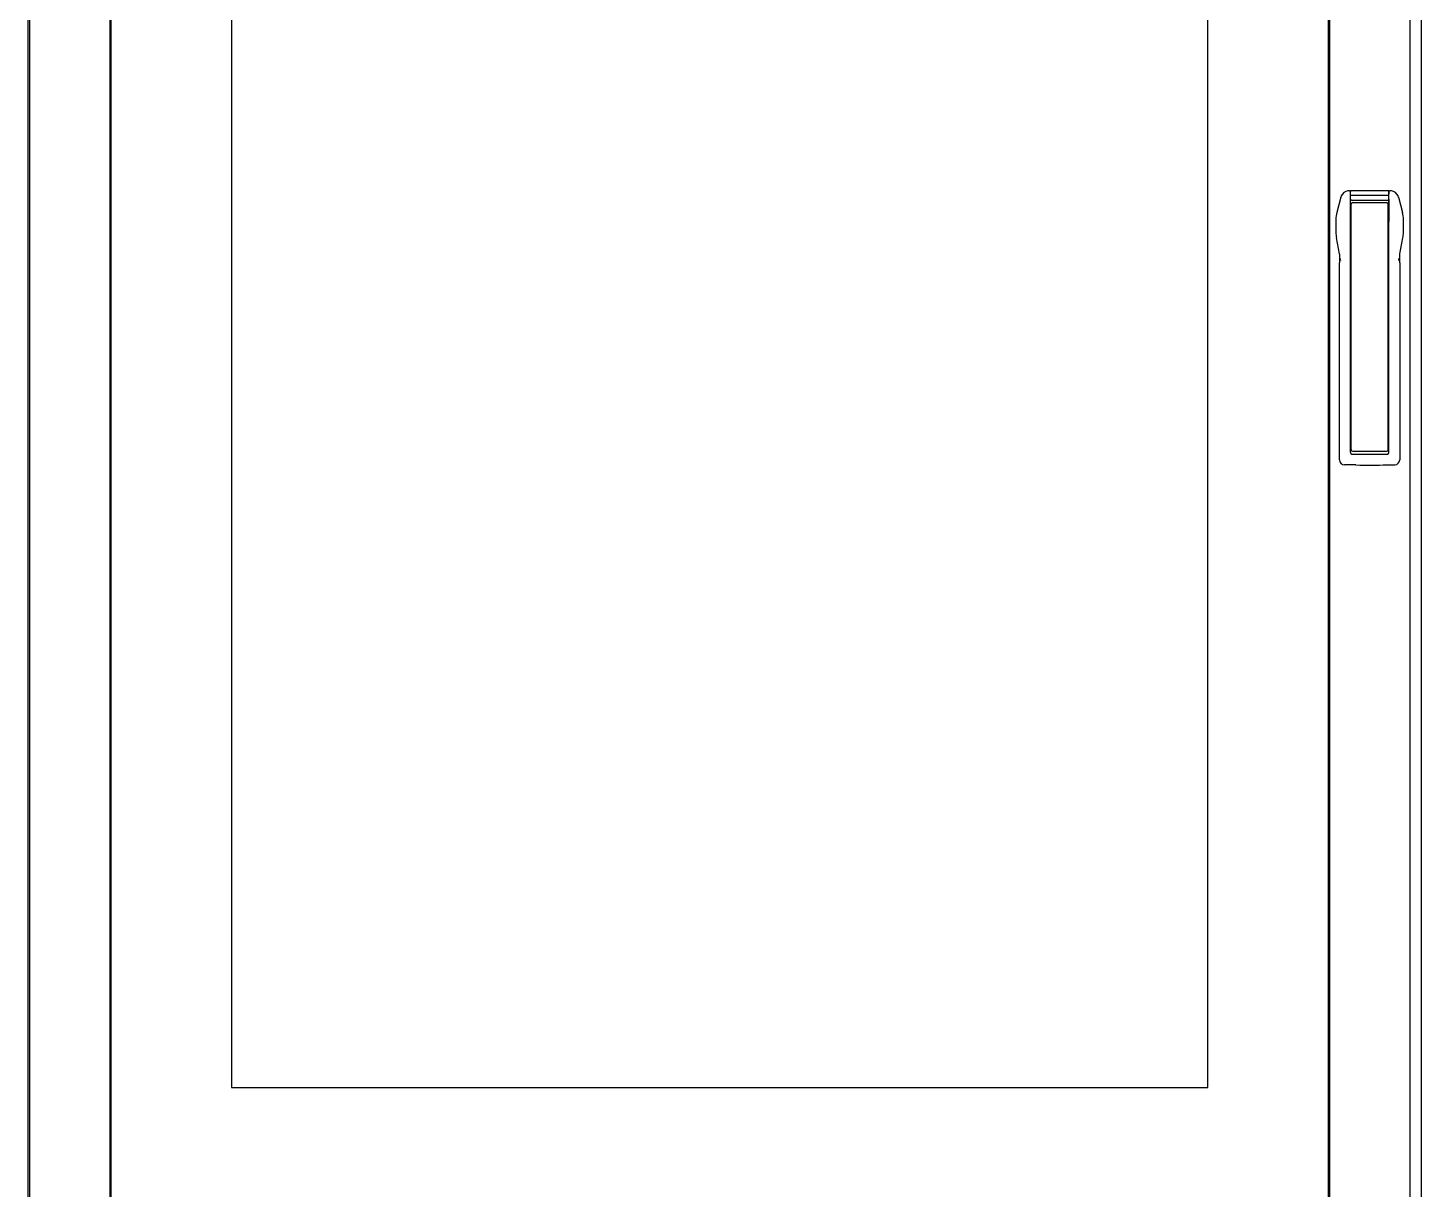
# Model space of a CAD drawing. Header units: millimetres. Extents: x 2482 to 7241, y 2335 to 6851.
# Drawn here: x 4977 to 5843, y 4084 to 4806 of the extents above; entities that cross this region are included whole.
import ezdxf

# ---------------------------------------------------------------- set-up
doc = ezdxf.new("R2010")
doc.units = ezdxf.units.MM
doc.header["$LTSCALE"] = 669.9
doc.layers.get('0').update_dxf_attribs({"linetype": 'CONTINUOUS'})
doc.layers.add('GEOM', color=7, linetype='CONTINUOUS')

msp = doc.modelspace()

# ---------------------------------------------------------------- linework, layer by layer
at = {"color": 7, "linetype": 'Continuous'}
for p, q in [((4978.5, 5500.37), (4978.5, 3865.37)), ((5836.5, 5500.37), (5836.5, 3865.37)), ((5028.5, 5332.37), (5028.5, 3865.37)), ((5104, 5333.37), (5104, 4147.37)), ((5711, 4147.37), (5711, 5333.37)), ((5786.5, 5332.37), (5786.5, 3865.37)), ((5793.55, 4700.69), (5791.09, 4691.32)), ((5829.45, 4700.69), (5831.91, 4691.32)), ((5790.52, 4686.87), (5790.52, 4678.85)), ((5832.48, 4678.85), (5832.48, 4686.87)), ((5792.66, 4665.51), (5790.81, 4675.59)), ((5830.34, 4665.51), (5832.19, 4675.59)), ((5793.37, 4661.65), (5793.16, 4662.83)), ((5829.63, 4661.65), (5829.84, 4662.83)), ((5104, 4147.37), (5711, 4147.37))]:
    msp.add_line(p, q, dxfattribs=at)
at = {"linetype": 'Continuous'}
msp.add_line((5843.5, 5499.77), (5843.5, 3837.47), dxfattribs=at)
at = {"color": 7, "linetype": 'Continuous'}
for centre, radius, start, end in [((5808.1, 4686.88), 17.58, 165.37032, 180.01409), ((5814.9, 4686.88), 17.58, 359.98592, 14.62972), ((5808.63, 4678.84), 18.11, 179.96267, 190.29621), ((5814.37, 4678.84), 18.11, 349.70309, 0.03735)]:
    msp.add_arc(centre, radius, start, end, dxfattribs=at)
at = {"layer": 'GEOM', "linetype": 'Continuous'}
msp.add_line((4977.5, 5499.77), (4977.5, 3837.47), dxfattribs=at)
at = {"layer": 'GEOM', "color": 7, "linetype": 'Continuous'}
for p, q in [((5029, 5504.37), (5029, 4038.37)), ((5786, 4038.37), (5786, 5504.37)), ((5798.88, 4704.82), (5799.5, 4704.82)), ((5799.5, 4542.12), (5799.5, 4704.82)), ((5799.84, 4704.76), (5799.5, 4704.75)), ((5799.52, 4702.82), (5799.56, 4704.33)), ((5812.95, 4704.82), (5800.06, 4704.82)), ((5822.94, 4704.82), (5812.95, 4704.82)), ((5823.5, 4704.75), (5823.16, 4704.76)), ((5823.44, 4704.33), (5823.47, 4702.82)), ((5823.5, 4704.82), (5824.11, 4704.82)), ((5823.5, 4542.12), (5823.5, 4704.82)), ((5793.85, 4701.55), (5793.54, 4700.67)), ((5793.54, 4700.67), (5793.55, 4700.69)), ((5799.77, 4671.36), (5799.52, 4699.61)), ((5799.95, 4543.87), (5799.95, 4696.37)), ((5823.01, 4701.87), (5799.99, 4701.87)), ((5800.27, 4698.87), (5822.73, 4698.87)), ((5800.95, 4697.37), (5822.05, 4697.37)), ((5823.05, 4543.87), (5823.05, 4696.37)), ((5823.48, 4699.61), (5823.23, 4671.36)), ((5829.45, 4700.69), (5829.46, 4700.67)), ((5799.8, 4670.87), (5799.95, 4670.87)), ((5823.05, 4670.87), (5823.2, 4670.87)), ((5792.65, 4665.61), (5792.68, 4665.41)), ((5792.68, 4665.41), (5792.71, 4665.12)), ((5792.71, 4665.12), (5792.72, 4664.89)), ((5792.74, 4665.13), (5792.72, 4665.23)), ((5792.83, 4537.46), (5792.83, 4659.98)), ((5793.37, 4661.65), (5793.38, 4661.62)), ((5793.38, 4661.62), (5793.38, 4661.6)), ((5793.38, 4661.6), (5793.41, 4661.49)), ((5793.41, 4661.49), (5793.41, 4661.49)), ((5829.59, 4661.49), (5829.62, 4661.6)), ((5829.62, 4661.62), (5829.63, 4661.65)), ((5829.62, 4661.6), (5829.62, 4661.62)), ((5830.17, 4659.98), (5830.17, 4537.46)), ((5830.28, 4665.23), (5830.26, 4665.13)), ((5830.28, 4664.89), (5830.29, 4665.1)), ((5830.29, 4665.1), (5830.32, 4665.38)), ((5830.32, 4665.38), (5830.35, 4665.61)), ((5830.35, 4665.61), (5830.35, 4665.61)), ((5800.5, 4541.12), (5822.5, 4541.12)), ((5800.95, 4542.87), (5822.05, 4542.87)), ((5802.94, 4534.31), (5795.77, 4534.46)), ((5820, 4534.31), (5827.23, 4534.46))]:
    msp.add_line(p, q, dxfattribs=at)
for points in [[(5798.88, 4704.82), (5797.86, 4704.73), (5796.6, 4704.33), (5795.47, 4703.64), (5794.53, 4702.7), (5793.85, 4701.55)], [(5829.46, 4700.67), (5829.14, 4701.58), (5828.45, 4702.72), (5827.51, 4703.66), (5826.37, 4704.34), (5825.11, 4704.73), (5824.11, 4704.82)], [(5792.72, 4664.89), (5792.75, 4664.37), (5792.78, 4663.45), (5792.81, 4662.34), (5792.83, 4661.05), (5792.83, 4659.98)], [(5830.17, 4659.98), (5830.17, 4661.08), (5830.19, 4662.36), (5830.22, 4663.48), (5830.25, 4664.39), (5830.28, 4664.89)], [(5802.94, 4534.31), (5805.5, 4534.27), (5808.46, 4534.24), (5811.51, 4534.23), (5814.56, 4534.24), (5817.52, 4534.27), (5820, 4534.31)]]:
    msp.add_lwpolyline(points, dxfattribs=at)
for centre, radius, start, end in [((5800.06, 4704.32), 0.5, 90.01651, 178.5), ((5822.94, 4704.32), 0.5, 1.5, 89.98349), ((5800.27, 4699.62), 0.75, 180.5, 270), ((5800.95, 4696.37), 1, 90, 180), ((5822.05, 4696.37), 1, 0, 90), ((5822.73, 4699.62), 0.75, 270, 359.5), ((5799.8, 4671.17), 0.3, 180, 270), ((5800.27, 4671.37), 0.5, 180.5, 230.35876), ((5822.73, 4671.37), 0.5, 309.64124, 359.5), ((5822.73, 4671.37), 0.503, 309.64951, 323.65062), ((5823.2, 4671.17), 0.3, 270, 360), ((5800.5, 4542.12), 1, 180, 270), ((5800.95, 4543.87), 1, 180, 270), ((5822.05, 4543.87), 1, 270, 360), ((5822.5, 4542.12), 1, 270, 360), ((5795.83, 4537.46), 3, 180.02624, 268.84578), ((5827.17, 4537.46), 3, 271.15422, 359.97376)]:
    msp.add_arc(centre, radius, start, end, dxfattribs=at)
for points, knots in [([(5799.99, 4701.87), (5799.93, 4701.87), (5799.76, 4701.87), (5799.6, 4701.87), (5799.5, 4701.87)], [0, 0, 0, 0, 0.384052, 1, 1, 1, 1]), ([(5823.01, 4701.87), (5823.07, 4701.87), (5823.23, 4701.87), (5823.4, 4701.87), (5823.5, 4701.87)], [0, 0, 0, 0, 0.384003, 1, 1, 1, 1])]:
    msp.add_open_spline(points, degree=3, knots=knots, dxfattribs=at)
msp.add_open_spline([(5823.23, 4671.36), (5823.23, 4671.26), (5823.2, 4671.15), (5823.14, 4671.07)], degree=3, dxfattribs=at)

doc.saveas('drawing.dxf')
